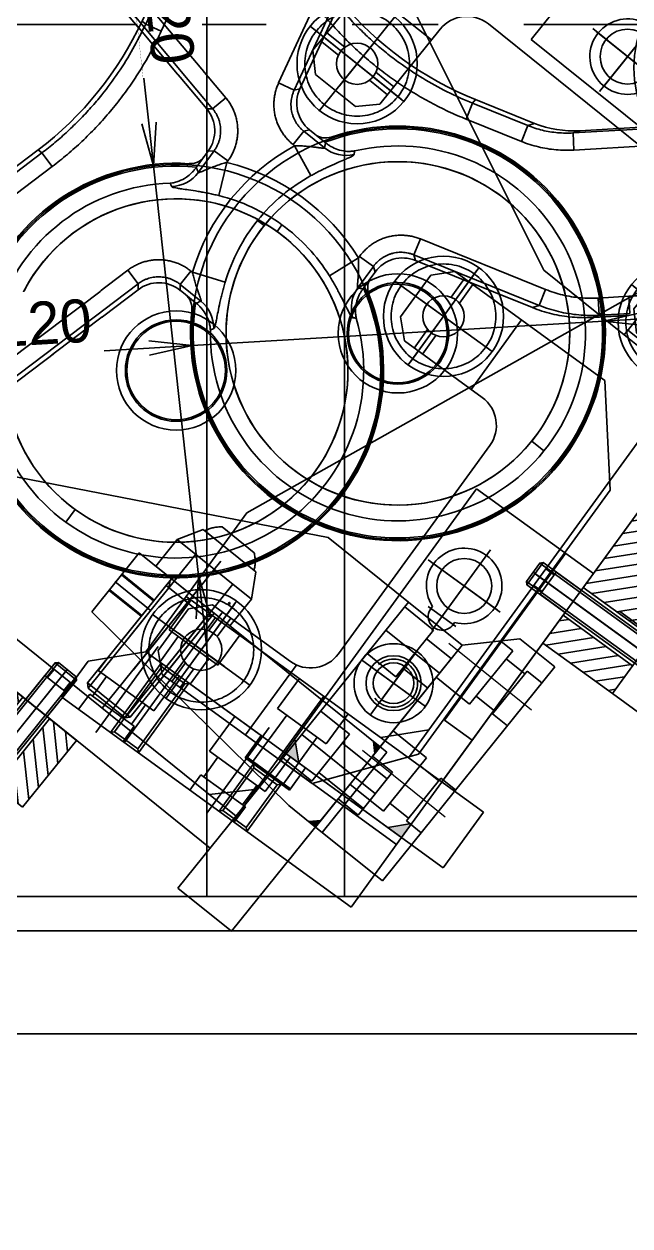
# Model space of a CAD drawing. Header units: millimetres. Extents: x 10462777 to 22643323, y 453826 to 1389191.
# Drawn here: x 11287645.5 to 11287821.9, y 584719.5 to 585069.5 of the extents above; entities that cross this region are included whole.
import ezdxf
from ezdxf.enums import TextEntityAlignment as Align

# ---------------------------------------------------------------- set-up
doc = ezdxf.new("R2010")
doc.units = ezdxf.units.MM
doc.header["$LTSCALE"] = 200
doc.header["$MEASUREMENT"] = 0
doc.header["$PDMODE"] = 35
doc.header["$PDSIZE"] = -5
for name, pattern in [('CENTER', [2, 1.25, -0.25, 0.25, -0.25]), ('CENTER1', [13, 10, -1, 1, -1]), ('HIDDEN', [3.75, 2.5, -1.25]), ('PHANTOM', [2.5, 1.25, -0.25, 0.25, -0.25, 0.25, -0.25])]:
    doc.linetypes.add(name, pattern=pattern)
doc.layers.get('0').update_dxf_attribs({"linetype": 'CONTINUOUS'})
doc.layers.get('DEFPOINTS').update_dxf_attribs({"linetype": 'CONTINUOUS'})
for name, color, linetype in [('1', 1, 'CENTER'), ('1 Center', 1, 'CENTER'), ('BOM', 6, 'CONTINUOUS'), ('BOM-T', 4, 'CONTINUOUS'), ('BOM-UDEF', 3, 'CONTINUOUS'), ('CENTER', 1, 'CONTINUOUS'), ('CL', 3, 'CONTINUOUS'), ('DIM', 4, 'CONTINUOUS'), ('DR1438-001-002-000', 7, 'CONTINUOUS'), ('DR1438-001-002-001', 7, 'CONTINUOUS'), ('DR1438-001-003-000', 7, 'CONTINUOUS'), ('DR1438-001-003-001', 7, 'CONTINUOUS'), ('DR1438-001-004-000', 7, 'CONTINUOUS'), ('DR1438-001-006-000', 7, 'CONTINUOUS'), ('DR1438-001-008-000', 7, 'CONTINUOUS'), ('DR1438-001-009-000', 7, 'CONTINUOUS'), ('DR1438-001-010-000', 7, 'CONTINUOUS'), ('DR1501-002-005-002', 7, 'CONTINUOUS'), ('HIDDEN', 7, 'HIDDEN'), ('HL', 2, 'HIDDEN'), ('PL', 5, 'PHANTOM'), ('THIN', 3, 'CONTINUOUS')]:
    doc.layers.add(name, color=color, linetype=linetype)
doc.layers.add('FL', color=3, linetype='CONTINUOUS', lineweight=25)
doc.layers.add('LAYOUT', color=8, linetype='CONTINUOUS', lineweight=25)
doc.styles.get("Standard").update_dxf_attribs({"font": 'SYMBOL'})
doc.dimstyles.new('DS ROBOTEC', dxfattribs={"dimscale": 0, "dimtxt": 2.5, "dimasz": 2.5, "dimexe": 0.3, "dimexo": 0.3, "dimgap": 0.5, "dimtad": 1, "dimzin": 9, "dimdsep": 46, "dimtxsty": 'Standard', "dimblk": 'OPEN', "dimcen": 0, "dimclrd": 4, "dimclre": 4, "dimclrt": 110, "dimazin": 2, "dimtm": 1.5, "dimtfac": 1, "dimtmove": 0, "dimatfit": 3, "dimldrblk": 'OPEN', "dimfxl": 1, "dimtfill": 1, "dimtolj": 1, "dimlwd": -1, "dimlwe": -1, "dimarcsym": 0})

# ---------------------------------------------------------------- blocks, each defined once
blk = doc.blocks.new('A$C0CF62632')
at = {"layer": '1 Center', "ltscale": 0.5}
blk.add_line((0, 457.59), (981.75, 457.59), dxfattribs=at)
blk.add_line((0, 457.59), (981.75, 457.59), dxfattribs=at)
blk = doc.blocks.new('HS_BOM', base_point=(-55.53, -107.5))
at = {"layer": 'BOM-UDEF'}
blk.add_circle((-55.53, -107.5), 0.25, dxfattribs=at)
blk = doc.blocks.new('A$C415C6A2C')
for p, q in [((-10, 13.86), (-17, 9.82)), ((-10, 13.86), (0, 13.86)), ((-10, -13.86), (-10, 13.86)), ((0, 13.86), (0, -13.86)), ((-17, 9.82), (-17, -9.82)), ((0, 8), (38.92, 8)), ((2.48, 8), (2.48, -8)), ((38.92, 8), (38.92, -8)), ((38.92, 8), (40, 6.92)), ((-21, 6.01), (-21, -6.01)), ((-10, 6.93), (0, 6.93)), ((40, 6.92), (40, -6.92)), ((-10, -6.93), (0, -6.93)), ((40, -6.92), (38.92, -8)), ((-10, -13.86), (-17, -9.82)), ((38.92, -8), (0, -8)), ((0, -13.86), (-10, -13.86))]:
    blk.add_line(p, q)
for start, end in [(113.5467, 143.082), (216.918, 246.4533)]:
    blk.add_arc((-13.01, 0), 10, start, end)
at = {"layer": 'CL'}
blk.add_line((-13.07, 0), (42, 0), dxfattribs=at)
at = {"layer": 'FL'}
for p, q in [((2.48, 6.92), (0.6, 8)), ((40, 6.92), (2.48, 6.92)), ((2.48, -6.92), (0.6, -8)), ((40, -6.92), (2.48, -6.92))]:
    blk.add_line(p, q, dxfattribs=at)
at = {"layer": 'BOM-UDEF'}
blk.add_blockref('HS_BOM', (-5, 9.6), dxfattribs=at)
blk = doc.blocks.new('_OPEN')
at = {"color": 0, "linetype": 'ByBlock'}
for p, q in [((-1, 0.167), (0, 0)), ((0, 0), (-1, -0.167)), ((0, 0), (-1, 0))]:
    blk.add_line(p, q, dxfattribs=at)
blk = doc.blocks.new('*D178')
at = {"layer": 'DEFPOINTS', "color": 0, "transparency": 16777216}
for p in [(11471320.16, 501793.13), (11471400.86, 501704.31)]:
    blk.add_point(p, dxfattribs=at)
at = {"layer": 'DR1438-001-003-000', "color": 4, "linetype": 'ByBlock', "transparency": 16777216}
for p, q in [((11471270.77, 501847.49), (11471311.76, 501802.38)), ((11471400.86, 501704.31), (11471320.16, 501793.13)), ((11471409.26, 501695.06), (11471417.67, 501685.81))]:
    blk.add_line(p, q, dxfattribs=at)
at = {"layer": 'DR1438-001-003-000', "color": 4, "transparency": 16777216, "xscale": 12.5, "yscale": 12.5, "zscale": 12.5}
for p, rotation in [((11471320.16, 501793.13), 312.2570506729288), ((11471400.86, 501704.31), 132.2570506729288)]:
    blk.add_blockref('_OPEN', p, dxfattribs=dict(at, rotation=rotation))
at = {"layer": 'DR1438-001-003-000', "color": 110, "transparency": 16777216, "insert": (11471293.54, 501835.44), "char_height": 12.5, "attachment_point": 5, "rotation": 312.2571, "bg_fill": 3, "box_fill_scale": 1.25, "bg_fill_color": 256, "bg_fill_true_color": 13158600, "bg_fill_transparency": 0}
blk.add_mtext('\\A1;∅120', dxfattribs=at)
blk = doc.blocks.new('A$C49261C9F')
at = {"layer": 'DR1438-001-002-000', "color": 1, "linetype": 'CENTER1', "lineweight": 5}
for p, q in [((14, 30.91, 42), (14, 0, 42)), ((54, 30.91, 42), (54, 0, 42))]:
    blk.add_line(p, q, dxfattribs=at)
at = {"layer": 'DR1438-001-002-000'}
for p, q in [((12, 27.56, 42), (0, 15.56, 42)), ((80, 27.56, 42), (12, 27.56, 42)), ((50, 27.56, 42), (50, 25.06, 42)), ((80, 25.06, 42), (50, 25.06, 42)), ((80, 27.56, 42), (80, 2.56, 42)), ((0, 15.56, 42), (0, 2.56, 42)), ((80, 2.56, 42), (0, 2.56, 42))]:
    blk.add_line(p, q, dxfattribs=at)
at = {"layer": 'DR1438-001-002-000', "color": 2, "linetype": 'HIDDEN'}
for p, q in [((24, 27.56, 42), (24, 15.06, 42)), ((44, 27.56, 42), (44, 15.06, 42)), ((64, 27.56, 42), (64, 15.06, 42)), ((4, 19.56, 42), (4, 15.06, 42)), ((24, 15.06, 42), (4, 15.06, 42)), ((7, 15.06, 42), (7, 8.06, 42)), ((21, 15.06, 42), (21, 8.06, 42)), ((64, 15.06, 42), (44, 15.06, 42)), ((47, 15.06, 42), (47, 8.06, 42)), ((61, 15.06, 42), (61, 8.06, 42)), ((22, 8.06, 42), (6, 8.06, 42)), ((6, 8.06, 42), (6, 2.56, 42)), ((22, 8.06, 42), (22, 2.56, 42)), ((62, 8.06, 42), (46, 8.06, 42)), ((46, 8.06, 42), (46, 2.56, 42)), ((62, 8.06, 42), (62, 2.56, 42))]:
    blk.add_line(p, q, dxfattribs=at)
blk = doc.blocks.new('A$C5C527F3B')
at = {"layer": 'DR1438-001-002-001'}
for points in [[(0, 2.5), (0, 0), (2.5, 0)], [(30, 2.5), (30, 0), (27.5, 0)]]:
    blk.add_hatch(color=256, dxfattribs=at).paths.add_polyline_path(points)
for p, q in [((8, 90, 42), (0, 10, 42)), ((8, 90, 42), (30, 90, 42)), ((30, 90, 42), (8, 90, 42)), ((30, 90, 42), (30, 0, 42)), ((0, 10, 42), (0, 0, 42)), ((0, 2.5, 42), (2.5, 0, 42)), ((0, 2.5, 42), (2.5, 0, 42)), ((30, 0, 42), (0, 0, 42)), ((30, 2.5, 42), (27.5, 0, 42)), ((30, 2.5, 42), (27.5, 0, 42)), ((30, 2.5, 42), (27.5, 0, 42))]:
    blk.add_line(p, q, dxfattribs=at)
at = {"layer": 'DR1438-001-002-001', "color": 2, "linetype": 'HIDDEN'}
for p, q in [((16, 90, 42), (16, 78, 42)), ((16.25, 90, 42), (16.25, 78, 42)), ((21.75, 90, 42), (21.75, 78, 42)), ((22, 90, 42), (22, 78, 42)), ((6.8, 78, 42), (30, 78, 42)), ((6.69, 76.92, 42), (30, 76.92, 42)), ((5.31, 63.08, 42), (30, 63.08, 42)), ((5.2, 62, 42), (30, 62, 42))]:
    blk.add_line(p, q, dxfattribs=at)
at = {"layer": 'DR1438-001-002-001', "color": 1, "linetype": 'CENTER'}
for p, q in [((19, 90.31, 42), (19, 77.12, 42)), ((2.3, 70, 42), (36.69, 70, 42))]:
    blk.add_line(p, q, dxfattribs=at)
blk = doc.blocks.new('A$C41627905')
at = {"layer": 'DR1438-001-002-000'}
blk.add_blockref('A$C49261C9F', (0, 0), dxfattribs=at)
at = {"layer": 'DR1438-001-002-001', "xscale": -1}
blk.add_blockref('A$C5C527F3B', (80, 27.56), dxfattribs=at)
blk = doc.blocks.new('A$C46207774')
at = {"layer": 'DR1438-001-006-000', "color": 1, "linetype": 'CENTER'}
for p, q in [((17.5, 0, 42), (17.5, 35, 42)), ((0, 17.5, 42), (35, 17.5, 42))]:
    blk.add_line(p, q, dxfattribs=at)
at = {"layer": 'DR1438-001-006-000'}
for radius in [17.5, 6]:
    blk.add_circle((17.5, 17.5, 42), radius, dxfattribs=at)
at = {"layer": 'DR1438-001-006-000', "color": 2, "linetype": 'HIDDEN'}
blk.add_circle((17.5, 17.5, 42), 15.25, dxfattribs=at)
blk = doc.blocks.new('A$C33154A40')
at = {"layer": 'DR1438-001-003-001'}
h = blk.add_hatch(color=256, dxfattribs=at)
h.paths.add_polyline_path([(62, 32.56), (62, 27.56), (67, 27.56)])
h.paths.add_polyline_path([(104, 32.56), (99, 27.56), (104, 27.56)])
at = {"layer": 'DR1438-001-003-000', "color": 1, "linetype": 'CENTER'}
for p, q in [((14, 30.91, 42), (14, 0, 42)), ((54, 30.91, 42), (54, 0, 42))]:
    blk.add_line(p, q, dxfattribs=at)
at = {"layer": 'DR1438-001-003-000'}
for p, q in [((12, 27.56, 42), (0, 15.56, 42)), ((12, 27.56, 42), (104, 27.56, 42)), ((62, 25.06, 42), (62, 27.56, 42)), ((62, 25.06, 42), (104, 25.06, 42)), ((104, 27.56, 42), (104, 2.56, 42)), ((0, 15.56, 42), (0, 2.56, 42)), ((0, 2.56, 42), (104, 2.56, 42))]:
    blk.add_line(p, q, dxfattribs=at)
at = {"layer": 'DR1438-001-003-000', "color": 2, "linetype": 'HIDDEN'}
for p, q in [((17.5, 27.56, 42), (17.5, 2.56, 42)), ((18.31, 26.75, 42), (18.31, 3.37, 42)), ((22.5, 27.56, 42), (22.5, 2.56, 42)), ((24, 27.56, 42), (24, 15.06, 42)), ((26.69, 26.75, 42), (26.69, 3.37, 42)), ((27.5, 27.56, 42), (27.5, 2.56, 42)), ((44, 27.56, 42), (44, 15.06, 42)), ((53.5, 27.56, 42), (53.5, 19.56, 42)), ((64, 27.56, 42), (64, 15.06, 42)), ((69.5, 27.56, 84), (69.5, 19.56, 84)), ((4, 19.56, 42), (4, 15.06, 42)), ((53.5, 19.56, 42), (69.5, 19.56, 42)), ((56.5, 19.56, -43.43), (56.5, 2.56, -43.43)), ((57.31, 18.75, -43.43), (57.31, 3.37, -43.43)), ((61.5, 19.56, -43.43), (61.5, 2.56, -43.43)), ((65.69, 18.75, -43.43), (65.69, 3.37, -43.43)), ((66.5, 19.56, -43.43), (66.5, 2.56, -43.43)), ((4, 15.06, 42), (24, 15.06, 42)), ((7, 15.06, 42), (7, 8.06, 42)), ((21, 15.06, 42), (21, 8.06, 42)), ((44, 15.06, 42), (64, 15.06, 42)), ((47, 15.06, 42), (47, 8.06, 42)), ((61, 15.06, 42), (61, 8.06, 42)), ((6, 8.06, 42), (22, 8.06, 42)), ((6, 8.06, 42), (6, 2.56, 42)), ((22, 8.06, 42), (22, 2.56, 42)), ((46, 8.06, 42), (46, 2.56, 42)), ((46, 8.06, 42), (62, 8.06, 42)), ((62, 8.06, 42), (62, 2.56, 42))]:
    blk.add_line(p, q, dxfattribs=at)
for points, elevation in [([(17.5, 27.56), (18.31, 26.75), (26.69, 26.75), (27.5, 27.56)], 42), ([(56.5, 19.56), (57.31, 18.75), (65.69, 18.75), (66.5, 19.56)], -43.43), ([(17.5, 2.56), (18.31, 3.37), (26.69, 3.37), (27.5, 2.56)], 42), ([(56.5, 2.56), (57.31, 3.37), (65.69, 3.37), (66.5, 2.56)], -43.43)]:
    blk.add_lwpolyline(points, dxfattribs=dict(at, elevation=elevation))
at = {"layer": 'DR1438-001-003-001'}
for p, q in [((62, 122.56, 42), (104, 122.56, 42)), ((62, 122.56, 42), (62, 27.56, 42)), ((94, 122.56, 42), (94, 62.56, 42)), ((104, 122.56, 42), (104, 27.56, 42)), ((94, 62.56, 42), (104, 62.56, 42)), ((67, 27.56, 42), (62, 32.56, 42)), ((104, 32.56, 42), (99, 27.56, 42)), ((62, 27.56, 42), (104, 27.56, 42)), ((62, 27.56, 42), (104, 27.56, 42))]:
    blk.add_line(p, q, dxfattribs=at)
at = {"layer": 'DR1438-001-003-001', "color": 1, "linetype": 'CENTER'}
for p, q in [((75.7, 86, 42), (75.7, 109.27, 42)), ((87.56, 97.56, 42), (64.94, 97.56, 42)), ((75.7, 69.56, 42), (75.7, 55.56, 42)), ((68.7, 62.56, 42), (82.7, 62.56, 42))]:
    blk.add_line(p, q, dxfattribs=at)
at = {"layer": 'DR1438-001-003-001'}
for centre, radius in [((75.7, 97.56, 42), 8), ((75.7, 62.56, 42), 5.92)]:
    blk.add_circle(centre, radius, dxfattribs=at)
at = {"layer": 'DR1438-001-003-001', "color": 2, "linetype": 'HIDDEN'}
blk.add_arc((75.7, 62.56, 42), 7, 255, 165, dxfattribs=at)
blk = doc.blocks.new('A$C62312D5F')
at = {"layer": 'DR1438-001-004-000', "color": 1, "linetype": 'CENTER'}
for p, q in [((24.7, 141.16, 42), (24.7, 173.96, 42)), ((32.9, 157.56, 42), (16.5, 157.56, 42)), ((75.7, 81.56, 42), (75.7, 110.56, 42)), ((62.7, 97.56, 42), (88.7, 97.56, 42)), ((80.7, 86.56, 42), (70.7, 86.56, 42)), ((24.7, 53.96, 42), (24.7, 23.16, 42)), ((32.9, 37.56, 42), (16.5, 37.56, 42))]:
    blk.add_line(p, q, dxfattribs=at)
at = {"layer": 'DR1438-001-004-000'}
for p, q in [((19.7, 170.06, 42), (14.7, 165.06, 42)), ((19.7, 170.06, 42), (73.7, 170.06, 42)), ((73.7, 170.06, 42), (93.7, 145.06, 42)), ((14.7, 165.06, 42), (14.7, 150.06, 42)), ((14.7, 150.06, 42), (19.7, 145.06, 42)), ((19.7, 145.06, 42), (47.7, 145.06, 42)), ((93.7, 50.06, 42), (93.7, 145.06, 42)), ((57.7, 60.06, 42), (57.7, 135.06, 42)), ((19.7, 50.06, 42), (14.7, 45.06, 42)), ((19.7, 50.06, 42), (47.7, 50.06, 42)), ((93.7, 50.06, 42), (73.7, 25.06, 42)), ((14.7, 30.06, 42), (14.7, 45.06, 42)), ((14.7, 30.06, 42), (19.7, 25.06, 42)), ((19.7, 25.06, 42), (73.7, 25.06, 42))]:
    blk.add_line(p, q, dxfattribs=at)
at = {"layer": 'DR1438-001-004-000', "color": 2, "linetype": 'HIDDEN'}
for p, q in [((23.2, 170.06, 42), (23.2, 163.37, 42)), ((26.2, 170.06, 42), (26.2, 163.37, 42)), ((43.7, 145.06, 42), (43.7, 170.06, 42)), ((23.2, 151.75, 42), (23.2, 145.06, 42)), ((26.2, 151.75, 42), (26.2, 145.06, 42)), ((23.2, 43.37, 42), (23.2, 50.06, 42)), ((26.2, 43.37, 42), (26.2, 50.06, 42)), ((49.7, 50.06, 42), (49.7, 25.06, 42)), ((23.2, 25.06, 42), (23.2, 31.75, 42)), ((26.2, 25.06, 42), (26.2, 31.75, 42))]:
    blk.add_line(p, q, dxfattribs=at)
at = {"layer": 'DR1438-001-004-000', "color": 1}
for p, q in [((75.7, 74.06, 42), (75.7, 51.06, 42)), ((64.2, 62.56, 42), (87.2, 62.56, 42))]:
    blk.add_line(p, q, dxfattribs=at)
at = {"layer": 'DR1438-001-004-000'}
for centre, radius in [((24.7, 157.56, 42), 6), ((75.7, 97.56, 42), 8), ((75.7, 62.56, 42), 11.5), ((75.7, 62.56, 42), 8), ((24.7, 37.56, 42), 6)]:
    blk.add_circle(centre, radius, dxfattribs=at)
for centre, radius, start, end in [((47.7, 135.06, 42), 10, 0, 90), ((75.7, 86.56, 42), 4, 169.5243, 10.4757), ((47.7, 60.06, 42), 10, 270, 0)]:
    blk.add_arc(centre, radius, start, end, dxfattribs=at)
at = {"layer": 'DR1438-001-004-000', "color": 0}
blk.add_arc((75.7, 97.56, 42), 11, 290.9514, 249.0486, dxfattribs=at)
at = {"layer": 'DR1438-001-003-000'}
blk.add_blockref('A$C33154A40', (0, 0), dxfattribs=at)
at = {"layer": 'DR1438-001-006-000'}
for p in [(7.2, 140.06), (7.2, 20.06)]:
    blk.add_blockref('A$C46207774', p, dxfattribs=at)
blk = doc.blocks.new('A$C64415E36')
at = {"layer": 'DR1438-001-009-000'}
h = blk.add_hatch(dxfattribs=at)
h.set_pattern_fill('ANSI31', color=3)
h.set_pattern_definition([(45, (-38823.7765, -495.9302), (-2.24506403, 2.24506403), [])])
h.paths.add_polyline_path([(0, 100), (0, 90), (25, 90), (25, 100)])
h.paths.add_polyline_path([(0, 20), (25, 20), (25, 80), (0, 80)])
h.paths.add_polyline_path([(25, 0), (25, 10), (0, 10), (0, 0)])
for p, q in [((25, 100), (0, 100)), ((0, 0), (0, 100)), ((25, 0), (25, 100)), ((25, 0), (0, 0))]:
    blk.add_line(p, q, dxfattribs=at)
at = {"layer": 'DR1438-001-009-000', "color": 2, "linetype": 'HIDDEN'}
for p, q in [((25, 90), (0, 90)), ((25, 80), (0, 80)), ((25, 20), (0, 20)), ((25, 10), (0, 10))]:
    blk.add_line(p, q, dxfattribs=at)
at = {"layer": 'DR1438-001-009-000', "color": 1, "linetype": 'CENTER'}
for p, q in [((0, 85), (25, 85)), ((0, 15), (25, 15))]:
    blk.add_line(p, q, dxfattribs=at)
blk = doc.blocks.new('MCLBM1')
at = {"layer": 'BOM', "color": 0}
blk.add_circle((0, 0), 0.5, dxfattribs=at)
at = {"flags": 10}
blk.add_attdef('BM', text='', height=0.5, dxfattribs=at).set_placement((0, 0), align=Align.MIDDLE)
at = {"flags": 9}
for tag, p in [('SPEC', (0, -3)), ('NAME', (0, -1)), ('ENAME', (0, -2)), ('MATERIAL', (0, -4)), ('WEIGHT', (0, -6)), ('REMARK', (0, -5)), ('PRICE', (0, -7)), ('USER1', (0, -8)), ('USER2', (0, -9)), ('USER3', (0, -10)), ('USER4', (0, -11)), ('USER5', (0, -12)), ('USER6', (0, -13))]:
    blk.add_attdef(tag, p, '', height=0.5, dxfattribs=at)
blk = doc.blocks.new('A$C655773BF')
for p, q in [((0.5, 2), (0.5, 15)), ((62.32, 12.5), (62.32, 4.5)), ((10, 8.07), (8, 10.07)), ((10, 6.93), (8, 8.93))]:
    blk.add_line(p, q)
for points in [[(8, 2), (0.5, 2), (0, 2.5), (0, 14.5), (0.5, 15), (8, 15)], [(8, 16.2), (10, 16.2), (10, 0.8), (8, 0.8)], [(10, 17), (11.6, 17), (11.6, 0), (10, 0)]]:
    blk.add_lwpolyline(points, close=True)
blk.add_lwpolyline([(11.6, 12.5), (62.32, 12.5), (63, 11.82), (63, 5.18), (62.32, 4.5), (11.6, 4.5)])
at = {"layer": 'CENTER'}
for q in [(5.73, 8.5), (63, 8.5)]:
    blk.add_line((0, 8.5), q, dxfattribs=at)
at = {"layer": 'HIDDEN'}
blk.add_line((4, 11.5), (4, 5.5), dxfattribs=at)
for points in [[(0, 11.5), (4, 11.5), (5.73, 8.5), (5.73, 8.5), (4, 5.5), (0, 5.5)], [(0, 10), (4, 10)], [(4, 7), (0, 7)]]:
    blk.add_lwpolyline(points, dxfattribs=at)
at = {"layer": 'THIN'}
for p, q in [((11.6, 11.82), (63, 11.82)), ((11.6, 5.18), (63, 5.18))]:
    blk.add_line(p, q, dxfattribs=at)
at = {"layer": 'BOM'}
for p in [(2.88, 13.83), (9, 14.66), (10.8, 15.3)]:
    blk.add_blockref('MCLBM1', p, dxfattribs=at)
at = {"layer": 'BOM-T', "color": 4}
blk.add_text('M8X1.25-55L', height=0.6, dxfattribs=at).set_placement((3.48, 13.53), align=Align.MIDDLE_LEFT)
blk = doc.blocks.new('*D176')
at = {"color": 4, "linetype": 'ByBlock', "transparency": 16777216}
for p, q in [((11471506.23, 501828.22), (11471549.68, 501828.22)), ((11471549.08, 501823.22), (11471549.08, 501772.77)), ((11471506.22, 501767.77), (11471549.68, 501767.77))]:
    blk.add_line(p, q, dxfattribs=at)
at = {"layer": 'DEFPOINTS', "color": 0, "transparency": 16777216}
for p in [(11471505.63, 501828.22, 42), (11471505.62, 501767.77, 42), (11471549.08, 501767.77)]:
    blk.add_point(p, dxfattribs=at)
at = {"color": 4, "transparency": 16777216, "xscale": 5, "yscale": 5, "zscale": 5}
for p, rotation in [((11471549.08, 501828.22), 90), ((11471549.08, 501767.77), 270)]:
    blk.add_blockref('_OPEN', p, dxfattribs=dict(at, rotation=rotation))
at = {"color": 110, "transparency": 16777216, "insert": (11471545.58, 501798), "char_height": 5, "attachment_point": 5, "rotation": 90, "bg_fill": 3, "box_fill_scale": 1.25, "bg_fill_color": 256, "bg_fill_true_color": 13158600, "bg_fill_transparency": 0}
blk.add_mtext('\\A1;60.45', dxfattribs=at)
blk = doc.blocks.new('A$C321A0869')
at = {"layer": '1', "color": 155, "linetype": 'Continuous'}
for p, q in [((364.51, 218.21), (325.02, 185.89)), ((323.82, 184.22), (341.3, 198.53)), ((326.98, 180.36), (344.46, 194.66)), ((199.3, 187.29), (246.9, 175.42)), ((200.14, 185.69), (246.9, 174.03)), ((325.02, 185.89), (323.82, 184.22)), ((323.82, 184.22), (326.98, 180.36)), ((198.94, 180.86), (245.69, 169.2)), ((295.1, 175.42), (313.14, 179.92)), ((313.14, 179.92), (311.91, 178.22)), ((246.9, 175.42), (246.9, 174.03)), ((295.1, 174.03), (311.91, 178.22)), ((295.1, 175.42), (295.1, 174.03)), ((311.91, 178.22), (313.12, 173.39)), ((246.9, 174.03), (245.69, 169.2)), ((295.1, 174.03), (296.31, 169.2)), ((296.31, 169.2), (313.12, 173.39)), ((358.02, 149.61), (364.95, 155.29)), ((364.95, 155.29), (368.12, 151.42)), ((361.18, 145.75), (368.12, 151.42)), ((236, 133.14), (174.91, 148.37)), ((358.02, 149.61), (361.18, 145.75)), ((234.8, 128.3), (173.71, 143.53)), ((361.18, 145.75), (359.98, 144.08)), ((233.45, 127.25), (174.59, 141.92)), ((306, 133.14), (344.15, 142.65)), ((344.15, 142.65), (345.36, 137.82)), ((307.2, 128.3), (345.36, 137.82)), ((345.36, 137.82), (344.14, 136.12)), ((234.8, 128.3), (236, 133.14)), ((306, 133.14), (307.2, 128.3)), ((344.14, 136.12), (308.55, 127.25)), ((233.45, 127.25), (234.8, 128.3)), ((308.55, 127.25), (307.2, 128.3)), ((241, 117.58), (242.35, 118.64)), ((241, 115.57), (241, 117.58)), ((241, 115.57), (241, 111.83)), ((242.35, 118.64), (247.33, 118.64)), ((242.35, 110.9), (242.35, 118.64)), ((247.33, 118.1), (247.33, 118.64)), ((247.33, 118.1), (251.11, 108.88)), ((294.67, 118.1), (290.89, 108.88)), ((294.67, 118.1), (294.67, 118.64)), ((294.67, 118.64), (299.65, 118.64)), ((299.65, 110.9), (299.65, 118.64)), ((301, 117.58), (299.65, 118.64)), ((301, 117.58), (301, 115.57)), ((301, 111.83), (301, 115.57)), ((271, 110.36), (271, 112.8)), ((271, 10.36), (271, 5.78))]:
    blk.add_line(p, q, dxfattribs=at)
at = {"layer": '1', "color": 155, "linetype": 'Continuous', "extrusion": (0, 0, -1)}
for radius, start, end in [(62.4, 67.7096, 112.2904), (60.37, 122.3601, 57.6399), (59.57, 120.2399, 59.7601), (50, 90, 270)]:
    blk.add_arc((-271, 60.36), radius, start, end, dxfattribs=at)
at = {"layer": '1', "color": 155, "linetype": 'Continuous'}
for radius, start, end in [(52.44, 90, 112.2904), (52.44, 67.7096, 90), (50, 90, 270), (54.59, 127.7998, 270), (54.59, 270, 52.2002)]:
    blk.add_arc((271, 60.36), radius, start, end, dxfattribs=at)
for centre, major_axis, ratio, start_param, end_param in [((271, 272.87), (0, 100.41), 0.99596, 2.898195, 3.38499), ((311.04, 117.52), (7.93, -6.19), 0.993893, 2.481337, 3.801848), ((232.39, 110.9), (-4.43, -8.96), 0.995271, 1.113491, 2.028102), ((309.61, 110.9), (4.43, -8.96), 0.995271, 4.255084, 5.169695)]:
    blk.add_ellipse(centre, major_axis=major_axis, ratio=ratio, start_param=start_param, end_param=end_param, dxfattribs=at)
at = {"layer": '1', "color": 155, "linetype": 'Continuous', "extrusion": (0, 0, -1)}
blk.add_ellipse((230.96, 117.52), major_axis=(7.93, 6.19), ratio=0.993893, start_param=5.62293, end_param=6.943441, dxfattribs=at)
at = {"layer": '1', "color": 155, "linetype": 'Continuous'}
for points, degree in [([(313.14, 179.92), (317.5, 181.01), (321.53, 183.04), (325.02, 185.89)], 3), ([(311.91, 178.22), (312.63, 178.41), (314.06, 178.82), (316.16, 179.6), (318.2, 180.53), (320.16, 181.62), (322.05, 182.84), (323.24, 183.75), (323.82, 184.22)], 3), ([(313.12, 173.39), (313.96, 173.6), (315.62, 174.08), (318.06, 174.99), (320.44, 176.07), (322.73, 177.33), (324.92, 178.75), (326.31, 179.8), (326.98, 180.36)], 3), ([(245.69, 169.2), (247.53, 168.74), (251.22, 167.93), (256.83, 167), (262.48, 166.39), (268.16, 166.08), (273.84, 166.08), (279.52, 166.39), (285.17, 167), (290.78, 167.93), (294.47, 168.74), (296.31, 169.2)], 3), ([(364.95, 155.29), (365.41, 155.66), (366.33, 156.42), (367.81, 157.62), (369.27, 158.8), (370.71, 159.97), (372.15, 161.12), (373.6, 162.28), (374.59, 163.07), (375.08, 163.46)], 3), ([(368.45, 151.01), (359.98, 144.08)], 1), ([(344.15, 142.65), (344.99, 142.86), (346.66, 143.34), (349.1, 144.25), (351.47, 145.33), (353.76, 146.59), (355.96, 148.01), (357.34, 149.06), (358.02, 149.61)], 3), ([(344.14, 136.12), (345.1, 136.36), (347, 136.91), (349.79, 137.94), (352.5, 139.18), (355.12, 140.62), (357.62, 142.24), (359.21, 143.45), (359.98, 144.08)], 3), ([(345.36, 137.82), (346.32, 138.05), (348.22, 138.6), (351.01, 139.63), (353.72, 140.87), (356.33, 142.3), (358.83, 143.92), (360.41, 145.12), (361.18, 145.75)], 3), ([(247.33, 118.64), (247.33, 119.07), (247.29, 119.95), (247.12, 121.26), (246.83, 122.56), (246.43, 123.82), (245.91, 125.04), (245.3, 126.21), (244.58, 127.32), (243.76, 128.36), (242.86, 129.33), (241.88, 130.21), (240.82, 131), (239.69, 131.7), (238.5, 132.3), (237.27, 132.78), (236.43, 133.03), (236, 133.14)], 3), ([(294.67, 118.64), (294.67, 119.07), (294.71, 119.95), (294.88, 121.26), (295.17, 122.56), (295.57, 123.82), (296.09, 125.04), (296.7, 126.21), (297.42, 127.32), (298.24, 128.36), (299.14, 129.33), (300.12, 130.21), (301.18, 131), (302.31, 131.7), (303.5, 132.3), (304.73, 132.78), (305.57, 133.03), (306, 133.14)], 3), ([(242.35, 118.64), (242.35, 118.93), (242.33, 119.51), (242.21, 120.39), (242.02, 121.26), (241.75, 122.1), (241.41, 122.92), (241, 123.69), (240.52, 124.43), (239.98, 125.13), (239.38, 125.77), (238.72, 126.36), (238.02, 126.89), (237.26, 127.35), (236.47, 127.75), (235.64, 128.07), (235.08, 128.23), (234.8, 128.3)], 3), ([(299.65, 118.64), (299.65, 118.93), (299.67, 119.51), (299.79, 120.39), (299.98, 121.26), (300.25, 122.1), (300.59, 122.92), (301, 123.69), (301.48, 124.43), (302.02, 125.13), (302.62, 125.77), (303.28, 126.36), (303.98, 126.89), (304.74, 127.35), (305.53, 127.75), (306.36, 128.07), (306.92, 128.23), (307.2, 128.3)], 3), ([(241, 115.57), (241, 113.88), (240.11, 112.27), (238.69, 111.36)], 3), ([(303.31, 111.36), (301.89, 112.27), (301, 113.88), (301, 115.57)], 3), ([(241, 111.83), (241, 111.78), (241, 111.7), (241, 111.61), (241, 111.56)], 3), ([(242.35, 110.9), (242.24, 110.96), (242.01, 111.07), (241.69, 111.22), (241.36, 111.39), (241.12, 111.51), (241, 111.56)], 3), ([(301, 111.56), (300.88, 111.51), (300.66, 111.4), (300.34, 111.24), (300.01, 111.08), (299.77, 110.96), (299.65, 110.9)], 3), ([(301, 111.56), (301, 111.61), (301, 111.7), (301, 111.78), (301, 111.83)], 3), ([(238.44, 102.99), (238.33, 103.04), (238.13, 103.16), (237.85, 103.32), (237.65, 103.44), (237.54, 103.5)], 3), ([(304.46, 103.5), (304.36, 103.44), (304.17, 103.34), (303.88, 103.17), (303.67, 103.05), (303.56, 102.99)], 3)]:
    blk.add_open_spline(points, degree=degree, dxfattribs=at)
for points, knots in [([(246.9, 174.03), (248.49, 173.66), (251.66, 172.92), (256.47, 172.1), (261.3, 171.5), (266.15, 171.15), (272.08, 171.01), (279.09, 171.3), (287.16, 172.25), (292.45, 173.44), (295.1, 174.03)], [0, 0, 0, 0, 0.10042, 0.200632, 0.300639, 0.400442, 0.500045, 0.66613, 0.832778, 1, 1, 1, 1]), ([(247.33, 118.1), (247.23, 117.98), (246.98, 117.67), (246.58, 117.15), (246.14, 116.55), (245.7, 115.92), (245.26, 115.29), (244.85, 114.65), (244.45, 114.03), (244.09, 113.45), (243.78, 112.94), (243.52, 112.52), (243.31, 112.17), (243.14, 111.89), (242.99, 111.65), (242.85, 111.43), (242.73, 111.25), (242.62, 111.1), (242.53, 110.98), (242.45, 110.91), (242.4, 110.88), (242.37, 110.88), (242.35, 110.9), (242.35, 110.9)], [0, 0, 0, 0, 0.040095, 0.100849, 0.162749, 0.225908, 0.29028, 0.355566, 0.420863, 0.484868, 0.54411, 0.596228, 0.641299, 0.681515, 0.719429, 0.757522, 0.79649, 0.835723, 0.874736, 0.913006, 0.950481, 0.986615, 1, 1, 1, 1]), ([(299.65, 110.9), (299.65, 110.9), (299.63, 110.88), (299.6, 110.88), (299.55, 110.91), (299.47, 110.99), (299.38, 111.1), (299.27, 111.26), (299.14, 111.44), (299.01, 111.66), (298.86, 111.9), (298.68, 112.19), (298.47, 112.53), (298.21, 112.96), (297.9, 113.47), (297.54, 114.05), (297.14, 114.67), (296.72, 115.31), (296.29, 115.94), (295.85, 116.56), (295.4, 117.17), (295.01, 117.68), (294.76, 117.98), (294.67, 118.1)], [0, 0, 0, 0, 0.015119, 0.051257, 0.088735, 0.127007, 0.166027, 0.205269, 0.244246, 0.282339, 0.320252, 0.360485, 0.405606, 0.457814, 0.517062, 0.580907, 0.646186, 0.711524, 0.775908, 0.839035, 0.900901, 0.961648, 1, 1, 1, 1]), ([(237.54, 103.5), (237.85, 103.8), (238.47, 104.39), (239.46, 105.73), (240.34, 107.46), (240.82, 109.3), (240.98, 110.64), (240.99, 111.26), (241, 111.56)], [0, 0, 0, 0, 0.158758, 0.318626, 0.595551, 0.818505, 0.91137, 1, 1, 1, 1]), ([(251.11, 108.88), (250.64, 108.69), (249.68, 108.29), (248.27, 107.66), (246.87, 107.01), (245.04, 106.12), (243.07, 105.1), (241.32, 104.17), (240.12, 103.55), (239.27, 103.15), (238.79, 102.98), (238.54, 102.95), (238.47, 102.97), (238.44, 102.99)], [0, 0, 0, 0, 0.07169, 0.14417, 0.21917, 0.296505, 0.454522, 0.591834, 0.695807, 0.797312, 0.901224, 0.950535, 1, 1, 1, 1]), ([(303.56, 102.99), (303.53, 102.97), (303.46, 102.95), (303.21, 102.98), (302.73, 103.15), (301.88, 103.55), (300.68, 104.17), (298.94, 105.1), (296.96, 106.12), (295.14, 107.01), (293.74, 107.66), (292.32, 108.29), (291.37, 108.69), (290.89, 108.88)], [0, 0, 0, 0, 0.049422, 0.098697, 0.202669, 0.304371, 0.408139, 0.545082, 0.70304, 0.780528, 0.85562, 0.928206, 1, 1, 1, 1]), ([(301, 111.56), (301.01, 111.26), (301.02, 110.64), (301.18, 109.3), (301.66, 107.46), (302.54, 105.73), (303.53, 104.39), (304.15, 103.8), (304.46, 103.5)], [0, 0, 0, 0, 0.088629, 0.181495, 0.404449, 0.681374, 0.841242, 1, 1, 1, 1])]:
    blk.add_open_spline(points, degree=3, knots=knots, dxfattribs=at)
blk = doc.blocks.new('A$C3D036A4C')
at = {"layer": 'DR1501-002-005-002'}
h = blk.add_hatch(color=256, dxfattribs=at)
h.dxf.hatch_style = 1
h.paths.add_polyline_path([(20, 65), (20, 63.5, -0.414214), (23.5, 60), (25, 60, 0.414214)])
h.paths.add_polyline_path([(20, 63.5), (20, 60), (23.5, 60, 0.414214)], flags=17)
h.paths.add_polyline_path([(20, 60), (16.5, 60, 0.414214), (20, 56.5)], flags=17)
h.paths.add_polyline_path([(16.5, 60), (15, 60, 0.414214), (20, 55), (20, 56.5, -0.414214)])
h = blk.add_hatch(color=256, dxfattribs=at)
h.dxf.hatch_style = 1
h.paths.add_polyline_path([(20, 35), (20, 33.5, -0.414214), (23.5, 30), (25, 30, 0.414214)])
h.paths.add_polyline_path([(20, 33.5), (20, 30), (23.5, 30, 0.414214)], flags=17)
h.paths.add_polyline_path([(20, 30), (16.5, 30, 0.414214), (20, 26.5)], flags=17)
h.paths.add_polyline_path([(16.5, 30), (15, 30, 0.414214), (20, 25), (20, 26.5, -0.414214)])
at = {"layer": 'CL'}
for p, q in [((20, 8.5), (20, 81.5)), ((13.5, 75), (26.5, 75)), ((85, 26), (85, 64)), ((15, 60), (25, 60)), ((0, 45), (100, 45)), ((15, 30), (25, 30)), ((13.5, 15), (26.5, 15))]:
    blk.add_line(p, q, dxfattribs=at)
at = {"layer": 'DR1501-002-005-002'}
for p, q in [((5, 90), (0, 85)), ((5, 90), (95, 90)), ((100, 85), (95, 90)), ((0, 5), (0, 85)), ((100, 5), (100, 85)), ((60, 26), (60, 64)), ((60, 64), (100, 64)), ((60, 55), (100, 55)), ((60, 35), (100, 35)), ((60, 26), (100, 26)), ((5, 0), (0, 5)), ((100, 5), (95, 0)), ((5, 0), (95, 0))]:
    blk.add_line(p, q, dxfattribs=at)
for centre, radius in [((20, 75), 6.5), ((20, 60), 3.5), ((20, 30), 3.5), ((20, 15), 6.5)]:
    blk.add_circle(centre, radius, dxfattribs=at)
at = {"layer": 'HL'}
for p, q in [((77.5, 55), (77.5, 64)), ((92.5, 55), (92.5, 64)), ((77.5, 35), (77.5, 26)), ((92.5, 35), (92.5, 26))]:
    blk.add_line(p, q, dxfattribs=at)
for centre in [(20, 60), (20, 30)]:
    blk.add_circle(centre, 5, dxfattribs=at)
blk = doc.blocks.new('A$C4F800965')
at = {"layer": 'CL'}
for p, q in [((35, 70), (35, 0)), ((0, 35), (70, 35))]:
    blk.add_line(p, q, dxfattribs=at)
blk.add_circle((35, 35), 26, dxfattribs=at)
at = {"layer": 'DR1501-002-005-002'}
for centre, radius in [((35, 35), 35), ((35, 61), 4.5), ((9, 35), 4.5), ((61, 35), 4.5), ((35, 9), 4.5)]:
    blk.add_circle(centre, radius, dxfattribs=at)
at = {"layer": 'HL'}
for radius in [11, 4.75]:
    blk.add_circle((35, 35), radius, dxfattribs=at)
blk = doc.blocks.new('A$C59BF75ED')
at = {"layer": 'DR1501-002-005-002'}
for name, p in [('A$C3D036A4C', (30, 0)), ('A$C4F800965', (0, 10))]:
    blk.add_blockref(name, p, dxfattribs=at)
blk = doc.blocks.new('A$C01323151')
at = {"ltscale": 10}
blk.add_circle((302.4, 17.37), 17.37, dxfattribs=at)
at = {"layer": 'DR1501-002-005-002', "rotation": 90.00000000000004}
blk.add_blockref('A$C59BF75ED', (444.4, 152.37), dxfattribs=at)
blk = doc.blocks.new('A$C6B1410A9')
at = {"ltscale": 10}
blk.add_circle((285.06, 14.78), 14.78, dxfattribs=at)
at = {"layer": 'DR1501-002-005-002', "rotation": 90.00000000000004}
blk.add_blockref('A$C59BF75ED', (414.4, 149.99), dxfattribs=at)
blk = doc.blocks.new('A$C256B494F')
at = {"ltscale": 10}
blk.add_circle((358.89, 14.36, -10.03), 14.36, dxfattribs=at)
blk = doc.blocks.new('A$C7DA30AB0')
at = {"layer": 'LAYOUT', "color": 6, "linetype": 'PHANTOM'}
blk.add_circle((3030.45, 3025.99, 0), 2693.02, dxfattribs=at)
blk = doc.blocks.new('A$C6F7E1649')
at = {"color": 0, "linetype": 'Continuous', "lineweight": -3, "ltscale": 10}
for p, q in [((1360, 1115, 0), (1360, 115, 0)), ((1320, 1075, 0), (1320, 155, 0)), ((600, 635, 0), (1320, 635, 0)), ((600, 595, 0), (1320, 595, 0))]:
    blk.add_line(p, q, dxfattribs=at)
at = {"color": 2, "linetype": 'Continuous', "lineweight": -3, "ltscale": 10}
blk.add_line((1330, 895, 0), (1330, 335, 0), dxfattribs=at)
blk = doc.blocks.new('A$C63343886')
at = {"layer": 'DIM'}
for radius in [60, 50]:
    blk.add_circle((501.734, 486.145), radius, dxfattribs=at)
at = {"layer": 'DR1438-001-008-000'}
for p, q in [((350.734, 434.645, 41.999), (350.734, 584.645, 41.999)), ((362.734, 434.645, 41.999), (362.734, 584.645, 41.999)), ((622.734, 434.645, 41.999), (622.734, 584.645, 41.999)), ((634.734, 434.645, 41.999), (634.734, 584.645, 41.999)), ((362.734, 444.645, 41.999), (372.734, 434.645, 41.999)), ((622.734, 444.645, 41.999), (612.734, 434.645, 41.999)), ((335.734, 434.645, 41.999), (335.734, 414.645, 41.999)), ((649.734, 434.645, 41.999), (649.734, 414.645, 41.999)), ((335.734, 414.645, 29.074), (385.234, 414.645)), ((385.234, 414.645), (385.234, 407.145)), ((401.234, 414.645), (401.234, 407.145)), ((401.234, 414.645), (442.734, 414.645, -9.047)), ((584.234, 414.645, -8), (542.734, 414.645, -8)), ((584.234, 414.645, -8), (584.234, 407.145, -8)), ((600.234, 414.645, -8), (600.234, 407.145, -8)), ((649.734, 414.645, 30.746), (600.234, 414.645, -8)), ((385.234, 407.145), (401.234, 407.145)), ((600.234, 407.145, -8), (584.234, 407.145, -8))]:
    blk.add_line(p, q, dxfattribs=at)
at = {"layer": 'DR1438-001-008-000', "color": 2, "linetype": 'HIDDEN'}
for p, q in [((350.734, 503.645, 41.999), (359.734, 503.645, 41.999)), ((359.734, 495.645, 41.999), (359.734, 503.645, 41.999)), ((362.734, 502.645, 41.999), (359.734, 502.645, 41.999)), ((622.734, 502.645, 41.999), (625.734, 502.645, 41.999)), ((634.734, 503.645, 41.999), (625.734, 503.645, 41.999)), ((625.734, 495.645, 41.999), (625.734, 503.645, 41.999)), ((350.734, 495.645, 41.999), (359.734, 495.645, 41.999)), ((362.734, 496.645, 41.999), (359.734, 496.645, 41.999)), ((622.734, 496.645, 41.999), (625.734, 496.645, 41.999)), ((634.734, 495.645, 41.999), (625.734, 495.645, 41.999)), ((387.734, 423.845, -10.028), (387.734, 407.145, -10.028)), ((398.734, 423.845, -10.028), (398.734, 407.145, -10.028)), ((586.734, 423.845, -18.028), (586.734, 407.145, -18.028)), ((597.734, 423.845, -18.028), (597.734, 407.145, -18.028))]:
    blk.add_line(p, q, dxfattribs=at)
at = {"layer": 'DR1438-001-008-000', "color": 1, "linetype": 'CENTER'}
for p, q in [((364.734, 499.645, 41.999), (348.734, 499.645, 41.999)), ((620.734, 499.645, 41.999), (636.734, 499.645, 41.999)), ((393.234, 434.645, -10.028), (393.234, 407.145, -10.028)), ((592.234, 434.645, -18.028), (592.234, 407.145, -18.028))]:
    blk.add_line(p, q, dxfattribs=at)
at = {"layer": 'DR1438-001-008-000', "color": 2, "linetype": 'HIDDEN'}
for points, elevation in [([(401.984, 434.645), (401.984, 423.845), (384.484, 423.845), (384.484, 434.645)], -10.028), ([(583.484, 434.645), (583.484, 423.845), (600.984, 423.845), (600.984, 434.645)], -18.028)]:
    blk.add_lwpolyline(points, dxfattribs=dict(at, elevation=elevation))
at = {"layer": 'DR1438-001-010-000'}
for p in [(659.734, 584.645, -0.485), (671.734, 484.645, -0.485)]:
    blk.add_line(p, (659.734, 484.645, -0.485), dxfattribs=at)
at = {"layer": 'DR1438-001-010-000', "color": 1, "linetype": 'CENTER'}
blk.add_line((677.754, 499.645, -0.485), (652.679, 499.645, -0.485), dxfattribs=at)
blk.add_blockref('A$C655773BF', (302.134, 491.145))
at = {"rotation": 180}
blk.add_blockref('A$C655773BF', (683.334, 508.145, 41.514), dxfattribs=at)
at = {"layer": 'DR1438-001-009-000'}
for p in [(325.734, 484.645, 41.999), (634.734, 484.645, 41.999)]:
    blk.add_blockref('A$C64415E36', p, dxfattribs=at)
at = {"layer": 'PL', "rotation": 180}
blk.add_blockref('A$C415C6A2C', (404.734, 484.645), dxfattribs=at)
dim = blk.add_linear_dim(base=(690.304, 505.199), p1=(646.852, 565.645, 41.999), p2=(646.846, 505.199, 41.999), angle=90, dimstyle='DS ROBOTEC', override={"dimscale": 2, "dimarcsym": 1})
dim.commit()
dim.dimension.update_dxf_attribs({"geometry": '*D176', "text_midpoint": (686.804, 535.422), "insert": (-11470858.777, -501262.574)})
at = {"layer": 'DR1438-001-003-000'}
dim = blk.add_diameter_dim_2p(p1=(542.081, 441.737), p2=(461.386, 530.553), dimstyle='DS ROBOTEC', override={"dimscale": 5, "dimarcsym": 1}, dxfattribs=at)
dim.commit()
dim.dimension.update_dxf_attribs({"geometry": '*D178', "text_midpoint": (434.76, 572.871), "insert": (-11470858.777, -501262.574)})
at = {"layer": 'DR1438-001-008-000'}
for p, q in [((379.234, 584.645), (442.734, 464.645, -10.028)), ((597.734, 584.645, 41.999), (542.734, 464.645, -8)), ((442.734, 434.645, -10.028), (442.734, 464.645, -10.028)), ((542.734, 434.645, -8), (542.734, 464.645, -8)), ((335.734, 434.645, 31.971), (442.734, 434.645, -10.028)), ((442.734, 434.645, -10.028), (442.734, 414.645, -10.028)), ((542.734, 434.645, -8), (542.734, 414.645, -8)), ((649.734, 434.645, 41.999), (542.734, 434.645, -18.028))]:
    blk.add_line(p, q, dxfattribs=at)
at = {"layer": 'DR1438-001-008-000', "color": 1, "linetype": 'CENTER'}
for p, q in [((432.234, 434.645, 75.402), (432.234, 414.645, 75.402)), ((553.234, 434.645, 67.402), (553.234, 414.645, 67.402))]:
    blk.add_line(p, q, dxfattribs=at)
at = {"layer": 'DR1438-001-008-000', "color": 2, "linetype": 'HIDDEN'}
for p, q in [((426.734, 423.845, 75.402), (426.734, 414.645, 75.402)), ((437.734, 423.845, 75.402), (437.734, 414.645, 75.402)), ((547.734, 423.845, 67.402), (547.734, 414.645, 67.402)), ((558.734, 423.845, 67.402), (558.734, 414.645, 67.402))]:
    blk.add_line(p, q, dxfattribs=at)
for points, elevation in [([(440.984, 434.645), (440.984, 423.845), (423.484, 423.845), (423.484, 434.645)], 75.402), ([(544.484, 434.645), (544.484, 423.845), (561.984, 423.845), (561.984, 434.645)], 67.402)]:
    blk.add_lwpolyline(points, dxfattribs=dict(at, elevation=elevation))
at = {"layer": 'DR1438-001-002-000', "xscale": -1}
blk.add_blockref('A$C41627905', (454.734, 387.084, -41.999), dxfattribs=at)
at = {"layer": 'DR1438-001-003-000'}
blk.add_blockref('A$C62312D5F', (530.734, 387.084, -41.999), dxfattribs=at)
blk = doc.blocks.new('A$C1F8A417F')
at = {"ltscale": 10}
blk.add_blockref('A$C63343886', (1434.04, 317.24), dxfattribs=at)
for name, p in [('A$C256B494F', (1576.88, 789.02, 10.03)), ('A$C6B1410A9', (1650.72, 788.61)), ('A$C01323151', (1633.38, 786.02))]:
    blk.add_blockref(name, p, dxfattribs=at)
at = {"layer": 'DR1501-002-005-002'}
blk.add_blockref('A$C321A0869', (1664.78, 743.02), dxfattribs=at)

msp = doc.modelspace()

# ---------------------------------------------------------------- block references
at = {"ltscale": 10, "rotation": 180}
msp.add_blockref('A$C0CF62632', (11288116.00281, 585526.88814), dxfattribs=at)

# ---------------------------------------------------------------- next in the draw order: block references
at = {"ltscale": 10, "rotation": 324.019764306913}
msp.add_blockref('A$C1F8A417F', (11285651.31599, 585455.73383), dxfattribs=at)

# ---------------------------------------------------------------- next in the draw order: block references
at = {"ltscale": 10, "rotation": 51.1429793073033}
msp.add_blockref('A$C1F8A417F', (11287165.47006, 582967.95012), dxfattribs=at)

# ---------------------------------------------------------------- next in the draw order: block references
at = {"ltscale": 10}
msp.add_blockref('A$C7DA30AB0', (11285684.40366, 580408.4363), dxfattribs=at)

# ---------------------------------------------------------------- next in the draw order: block references
at = {"ltscale": 10, "rotation": 270}
msp.add_blockref('A$C6F7E1649', (11287103.73988, 586135.42309, 0), dxfattribs=at)

doc.saveas('drawing.dxf')
